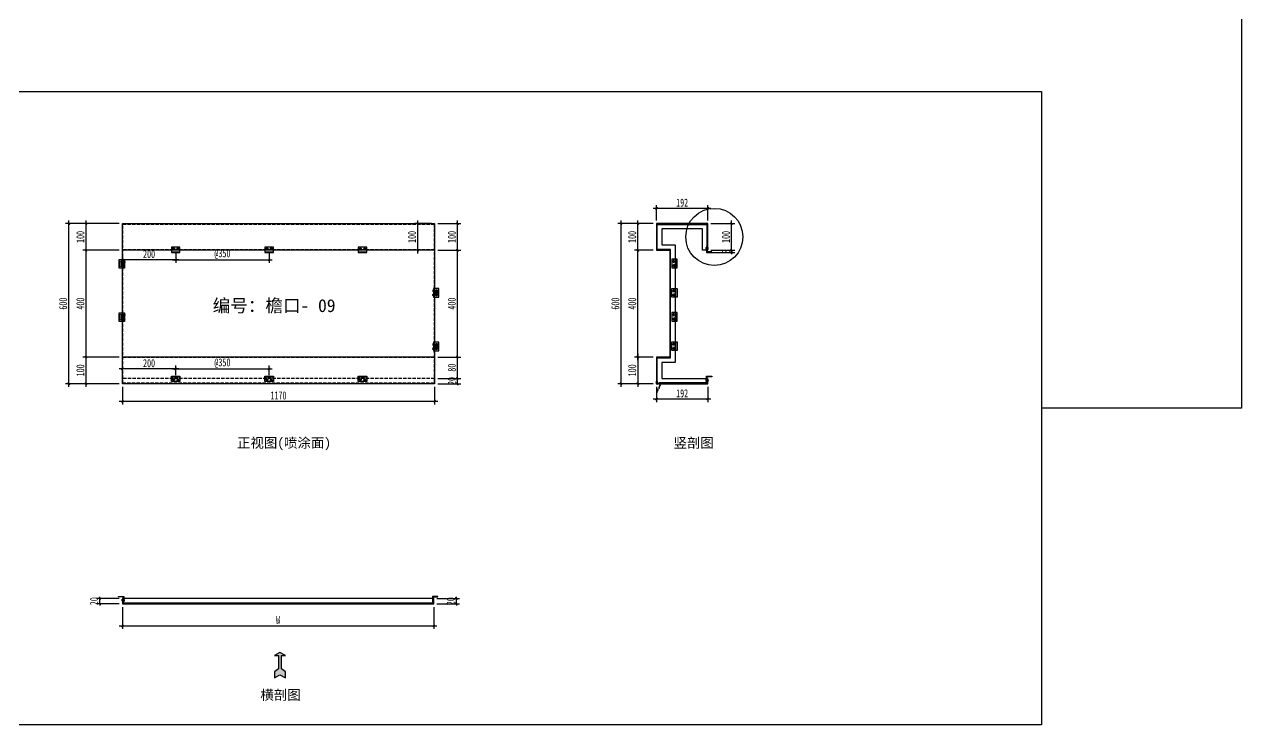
# Model space of a CAD drawing. Header units: millimetres. Extents: x 1519249 to 1604651, y -416196 to -347833.
# Drawn here: x 1579811 to 1584373, y -382700 to -380074 of the extents above; entities that cross this region are included whole.
import ezdxf

# ---------------------------------------------------------------- set-up
doc = ezdxf.new("R2010")
doc.units = ezdxf.units.MM
doc.header["$LTSCALE"] = 1000
doc.header["$MEASUREMENT"] = 0
for name, pattern in [('__DASH', [0.35, 0.25, -0.1]), ('CENTER', [2, 1.25, -0.25, 0.25, -0.25]), ('CENTERX2', [4, 2.5, -0.5, 0.5, -0.5]), ('DOTE', [2.42, 2, -0.2, 0.02, -0.2]), ('HIDDEN2', [0.1875, 0.125, -0.0625])]:
    doc.linetypes.add(name, pattern=pattern)
doc.layers.get('Defpoints').update_dxf_attribs({"color": 190})
for name, color, linetype in [('0-hatch', 8, 'Continuous'), ('0-铝合金投影', 112, 'Continuous'), ('4', 3, 'Continuous'), ('@@@@H @ 1', 2, 'Continuous'), ('BH-图层', 2, 'Continuous'), ('DIM_IDEN', 3, 'Continuous'), ('F-CASTFIX', 1, 'Continuous'), ('PJ', 4, 'Continuous'), ('PUB_DIM', 3, 'Continuous'), ('XC', 3, 'Continuous'), ('zx', 1, 'DOTE'), ('穿孔铝板', 161, 'Continuous')]:
    doc.layers.add(name, color=color, linetype=linetype)
doc.styles.add('黑体', font='simhei.ttf', dxfattribs={"width": 0.7})
doc.dimstyles.new('副本 BZ-6', dxfattribs={"dimscale": 12, "dimtxt": 2.5, "dimasz": 0.5, "dimexe": 1, "dimexo": 1, "dimgap": 0.5, "dimtad": 1, "dimdec": 0, "dimdsep": 46, "dimtxsty": '黑体', "dimblk": 'ARCHTICK', "dimcen": 3, "dimdle": 1, "dimclrd": 1, "dimclre": 1, "dimclrt": 2, "dimadec": 1, "dimazin": 0, "dimtfac": 1, "dimtdec": 0, "dimtix": 1, "dimtmove": 2, "dimatfit": 3, "dimldrblk": 'DOTSMALL', "dimfxl": 0, "dimtolj": 1, "dimtzin": 0, "dimarcsym": 0})

# ---------------------------------------------------------------- blocks, each defined once
blk = doc.blocks.new('_ArchTick')
at = {"color": 0, "linetype": 'ByBlock', "const_width": 0.5}
blk.add_lwpolyline([(-0.71, -0.71), (0.71, 0.71)], dxfattribs=at)
blk = doc.blocks.new('*D318')
at = {"color": 1, "lineweight": -2, "transparency": 16777216}
for p, q in [((1580166.1, -381321.3), (1580029.9, -381321.3)), ((1580041.9, -381433.3), (1580041.9, -381309.3)), ((1580166.1, -381421.3), (1580029.9, -381421.3))]:
    blk.add_line(p, q, dxfattribs=at)
at = {"layer": 'Defpoints', "color": 0, "transparency": 16777216}
for p in [(1580041.9, -381321.3), (1580178.1, -381321.3), (1580178.1, -381421.3)]:
    blk.add_point(p, dxfattribs=at)
at = {"color": 1, "lineweight": -2, "transparency": 16777216, "xscale": 6, "yscale": 6, "zscale": 6}
for p, rotation in [((1580041.9, -381321.3), 90), ((1580041.9, -381421.3), 270)]:
    blk.add_blockref('_ArchTick', p, dxfattribs=dict(at, rotation=rotation))
at = {"color": 2, "transparency": 16777216, "insert": (1580020.7, -381371.3), "char_height": 30, "attachment_point": 5, "rotation": 90, "style": '黑体'}
blk.add_mtext('\\A1;100', dxfattribs=at)
blk = doc.blocks.new('_DotSmall')
at = {"color": 0, "linetype": 'ByBlock', "const_width": 0.5}
blk.add_lwpolyline([(-0.0625, 0, 1), (0.0625, 0, 1)], format="xyb", close=True, dxfattribs=at)
blk = doc.blocks.new('*D319')
at = {"color": 1, "lineweight": -2, "transparency": 16777216}
for p, q in [((1580166.1, -380921.3), (1580029.9, -380921.3)), ((1580041.9, -381333.3), (1580041.9, -380909.3)), ((1580166.1, -381321.3), (1580029.9, -381321.3))]:
    blk.add_line(p, q, dxfattribs=at)
at = {"layer": 'Defpoints', "color": 0, "transparency": 16777216}
for p in [(1580041.9, -380921.3), (1580178.1, -380921.3), (1580178.1, -381321.3)]:
    blk.add_point(p, dxfattribs=at)
at = {"color": 1, "lineweight": -2, "transparency": 16777216, "xscale": 6, "yscale": 6, "zscale": 6}
for p, rotation in [((1580041.9, -380921.3), 90), ((1580041.9, -381321.3), 270)]:
    blk.add_blockref('_ArchTick', p, dxfattribs=dict(at, rotation=rotation))
at = {"color": 2, "transparency": 16777216, "insert": (1580020.7, -381121.3), "char_height": 30, "attachment_point": 5, "rotation": 90, "style": '黑体'}
blk.add_mtext('\\A1;400', dxfattribs=at)
blk = doc.blocks.new('*D320')
at = {"color": 1, "lineweight": -2, "transparency": 16777216}
for p, q in [((1580166.1, -380821.3), (1580029.9, -380821.3)), ((1580041.9, -380933.3), (1580041.9, -380809.3)), ((1580166.1, -380921.3), (1580029.9, -380921.3))]:
    blk.add_line(p, q, dxfattribs=at)
at = {"layer": 'Defpoints', "color": 0, "transparency": 16777216}
for p in [(1580041.9, -380821.3), (1580178.1, -380821.3), (1580178.1, -380921.3)]:
    blk.add_point(p, dxfattribs=at)
at = {"color": 1, "lineweight": -2, "transparency": 16777216, "xscale": 6, "yscale": 6, "zscale": 6}
for p, rotation in [((1580041.9, -380821.3), 90), ((1580041.9, -380921.3), 270)]:
    blk.add_blockref('_ArchTick', p, dxfattribs=dict(at, rotation=rotation))
at = {"color": 2, "transparency": 16777216, "insert": (1580020.7, -380871.3), "char_height": 30, "attachment_point": 5, "rotation": 90, "style": '黑体'}
blk.add_mtext('\\A1;100', dxfattribs=at)
blk = doc.blocks.new('*D321')
at = {"color": 1, "lineweight": -2, "transparency": 16777216}
for p, q in [((1580166.1, -380821.3), (1579965.3, -380821.3)), ((1579977.3, -381433.3), (1579977.3, -380809.3)), ((1580166.1, -381421.3), (1579965.3, -381421.3))]:
    blk.add_line(p, q, dxfattribs=at)
at = {"layer": 'Defpoints', "color": 0, "transparency": 16777216}
for p in [(1579977.3, -380821.3), (1580178.1, -380821.3), (1580178.1, -381421.3)]:
    blk.add_point(p, dxfattribs=at)
at = {"color": 1, "lineweight": -2, "transparency": 16777216, "xscale": 6, "yscale": 6, "zscale": 6}
for p, rotation in [((1579977.3, -380821.3), 90), ((1579977.3, -381421.3), 270)]:
    blk.add_blockref('_ArchTick', p, dxfattribs=dict(at, rotation=rotation))
at = {"color": 2, "transparency": 16777216, "insert": (1579956.2, -381121.3), "char_height": 30, "attachment_point": 5, "rotation": 90, "style": '黑体'}
blk.add_mtext('\\A1;600', dxfattribs=at)
blk = doc.blocks.new('*D609')
at = {"color": 1, "lineweight": -2, "transparency": 16777216}
for p, q in [((1581360.1, -381401.3), (1581446, -381401.3)), ((1581360.1, -381421.3), (1581446, -381421.3)), ((1581434, -381401.3), (1581434, -381395.3)), ((1581434, -381421.3), (1581434, -381401.3)), ((1581434, -381421.3), (1581434, -381427.3))]:
    blk.add_line(p, q, dxfattribs=at)
at = {"layer": 'Defpoints', "color": 0, "transparency": 16777216}
for p in [(1581348.1, -381401.3), (1581348.1, -381421.3), (1581434, -381401.3)]:
    blk.add_point(p, dxfattribs=at)
at = {"color": 1, "lineweight": -2, "transparency": 16777216, "xscale": 6, "yscale": 6, "zscale": 6}
for p, rotation in [((1581434, -381401.3), 270), ((1581434, -381421.3), 90)]:
    blk.add_blockref('_ArchTick', p, dxfattribs=dict(at, rotation=rotation))
at = {"color": 2, "transparency": 16777216, "insert": (1581412.8, -381411.3), "char_height": 30, "attachment_point": 5, "rotation": 90, "style": '黑体'}
blk.add_mtext('\\A1;20', dxfattribs=at)
blk = doc.blocks.new('*D610')
at = {"color": 1, "lineweight": -2, "transparency": 16777216}
for p, q in [((1581360.1, -381321.3), (1581446, -381321.3)), ((1581434, -381413.3), (1581434, -381309.3)), ((1581360.1, -381401.3), (1581446, -381401.3))]:
    blk.add_line(p, q, dxfattribs=at)
at = {"layer": 'Defpoints', "color": 0, "transparency": 16777216}
for p in [(1581348.1, -381321.3), (1581434, -381321.3), (1581348.1, -381401.3)]:
    blk.add_point(p, dxfattribs=at)
at = {"color": 1, "lineweight": -2, "transparency": 16777216, "xscale": 6, "yscale": 6, "zscale": 6}
for p, rotation in [((1581434, -381321.3), 90), ((1581434, -381401.3), 270)]:
    blk.add_blockref('_ArchTick', p, dxfattribs=dict(at, rotation=rotation))
at = {"color": 2, "transparency": 16777216, "insert": (1581412.8, -381361.3), "char_height": 30, "attachment_point": 5, "rotation": 90, "style": '黑体'}
blk.add_mtext('\\A1;80', dxfattribs=at)
blk = doc.blocks.new('*D611')
at = {"color": 1, "lineweight": -2, "transparency": 16777216}
for p, q in [((1581360.1, -380921.3), (1581446, -380921.3)), ((1581434, -381333.3), (1581434, -380909.3)), ((1581360.1, -381321.3), (1581446, -381321.3))]:
    blk.add_line(p, q, dxfattribs=at)
at = {"layer": 'Defpoints', "color": 0, "transparency": 16777216}
for p in [(1581348.1, -380921.3), (1581434, -380921.3), (1581348.1, -381321.3)]:
    blk.add_point(p, dxfattribs=at)
at = {"color": 1, "lineweight": -2, "transparency": 16777216, "xscale": 6, "yscale": 6, "zscale": 6}
for p, rotation in [((1581434, -380921.3), 90), ((1581434, -381321.3), 270)]:
    blk.add_blockref('_ArchTick', p, dxfattribs=dict(at, rotation=rotation))
at = {"color": 2, "transparency": 16777216, "insert": (1581412.8, -381121.3), "char_height": 30, "attachment_point": 5, "rotation": 90, "style": '黑体'}
blk.add_mtext('\\A1;400', dxfattribs=at)
blk = doc.blocks.new('*D612')
at = {"color": 1, "lineweight": -2, "transparency": 16777216}
for p, q in [((1581360.1, -380821.3), (1581446, -380821.3)), ((1581434, -380933.3), (1581434, -380809.3)), ((1581360.1, -380921.3), (1581446, -380921.3))]:
    blk.add_line(p, q, dxfattribs=at)
at = {"layer": 'Defpoints', "color": 0, "transparency": 16777216}
for p in [(1581348.1, -380821.3), (1581434, -380821.3), (1581348.1, -380921.3)]:
    blk.add_point(p, dxfattribs=at)
at = {"color": 1, "lineweight": -2, "transparency": 16777216, "xscale": 6, "yscale": 6, "zscale": 6}
for p, rotation in [((1581434, -380821.3), 90), ((1581434, -380921.3), 270)]:
    blk.add_blockref('_ArchTick', p, dxfattribs=dict(at, rotation=rotation))
at = {"color": 2, "transparency": 16777216, "insert": (1581412.8, -380871.3), "char_height": 30, "attachment_point": 5, "rotation": 90, "style": '黑体'}
blk.add_mtext('\\A1;100', dxfattribs=at)
blk = doc.blocks.new('gfrgrthgthyjyj')
at = {"color": 138, "linetype": 'Continuous'}
for p, q in [((4444220.2, 665049.9), (4444210.2, 665049.9)), ((4444210.2, 665049.4), (4444210.2, 665049.9)), ((4444212.8, 665049.9), (4444212.8, 665056.3)), ((4444215.2, 665058.1), (4444213.5, 665059)), ((4444215.2, 665058.1), (4444216.9, 665059)), ((4444217.6, 665049.9), (4444217.6, 665056.3)), ((4444220.2, 665049.4), (4444220.2, 665049.9)), ((4444216.5, 665047.8), (4444213.9, 665047.8))]:
    blk.add_line(p, q, dxfattribs=at)
at = {"color": 1, "linetype": 'CENTER', "ltscale": 2.357948}
blk.add_line((4444215.2, 665046.9), (4444215.2, 665059.6), dxfattribs=at)
at = {"color": 138, "linetype": 'Continuous'}
for centre, radius, start, end in [((4444212.8, 665057.7), 1.44, 62.13766, 270.00283), ((4444217.6, 665057.7), 1.44, 270.00283, 117.868), ((4444215.2, 665055.9), 8.16, 232.44522, 260.55436), ((4444215.2, 665055.9), 8.16, 279.45131, 307.56044)]:
    blk.add_arc(centre, radius, start, end, dxfattribs=at)
blk = doc.blocks.new('grgthyj')
at = {"layer": 'XC', "color": 165}
for p, q in [((-1090874.5, 362332.3), (-1090874.5, 362300.3)), ((-1090866.9, 362308.3), (-1090866.9, 362324.3)), ((-1090860.9, 362308.3), (-1090860.9, 362324.3))]:
    blk.add_line(p, q, dxfattribs=at)
blk.add_lwpolyline([(-1090876.9, 362332.3), (-1090876.9, 362300.3), (-1090856.9, 362300.3), (-1090856.9, 362332.3)], close=True, dxfattribs=at)
for centre, start, end in [((-1090863.9, 362324.3), 0, 180), ((-1090863.9, 362308.3), 180, 0)]:
    blk.add_arc(centre, 3, start, end, dxfattribs=at)
at = {"layer": 'DIM_IDEN', "color": 8, "yscale": 0.7812485824527613, "zscale": 0.7812485824527613, "rotation": 90}
for p, xscale in [((-571302.3, -3109712.8), 0.7812485824527613), ((-571302.3, 3834345.4), -0.7812485824527613)]:
    blk.add_blockref('gfrgrthgthyjyj', p, dxfattribs=dict(at, xscale=xscale))
blk = doc.blocks.new('A$Ce385b8f0')
at = {"layer": 'PJ', "color": 8}
for centre, radius in [((8, 13.6), 3.2), ((8, 13.6), 1.52), ((24, 13.6), 3.2), ((24, 13.6), 1.52)]:
    blk.add_circle(centre, radius, dxfattribs=at)
at = {"layer": 'XC', "color": 8}
for p, q in [((0, 2.4), (32, 2.4)), ((8, 2.4), (8, 0)), ((24, 2.4), (24, 0))]:
    blk.add_line(p, q, dxfattribs=at)
blk.add_lwpolyline([(0, 0), (32, 0), (32, 20), (0, 20)], close=True, dxfattribs=at)
at = {"layer": 'zx', "color": 8, "linetype": 'CENTERX2', "ltscale": 0.05}
for p, q in [((13.6, 13.6), (2.4, 13.6)), ((8, 19.2), (8, 8)), ((18.4, 13.6), (29.6, 13.6)), ((24, 19.2), (24, 8))]:
    blk.add_line(p, q, dxfattribs=at)
blk = doc.blocks.new('*D326')
at = {"color": 1, "lineweight": -2, "transparency": 16777216}
for p, q in [((1580390.1, -381365.7), (1580166.1, -381365.7)), ((1580178.1, -381389.3), (1580178.1, -381353.7)), ((1580378.1, -381389.3), (1580378.1, -381353.7))]:
    blk.add_line(p, q, dxfattribs=at)
at = {"layer": 'Defpoints', "color": 0, "transparency": 16777216}
for p in [(1580178.1, -381365.7), (1580178.1, -381401.3), (1580378.1, -381401.3)]:
    blk.add_point(p, dxfattribs=at)
at = {"color": 1, "lineweight": -2, "transparency": 16777216, "xscale": 6, "yscale": 6, "zscale": 6, "rotation": 180}
blk.add_blockref('_ArchTick', (1580178.1, -381365.7), dxfattribs=at)
at = {"color": 1, "lineweight": -2, "transparency": 16777216, "xscale": 6, "yscale": 6, "zscale": 6}
blk.add_blockref('_ArchTick', (1580378.1, -381365.7), dxfattribs=at)
at = {"color": 2, "transparency": 16777216, "insert": (1580278.1, -381344.6), "char_height": 30, "attachment_point": 5, "style": '黑体'}
blk.add_mtext('\\A1;200', dxfattribs=at)
blk = doc.blocks.new('*D327')
at = {"color": 1, "lineweight": -2, "transparency": 16777216}
for p, q in [((1580366.1, -381365.7), (1580740.1, -381365.7)), ((1580378.1, -381389.3), (1580378.1, -381353.7)), ((1580728.1, -381389.3), (1580728.1, -381353.7))]:
    blk.add_line(p, q, dxfattribs=at)
at = {"layer": 'Defpoints', "color": 0, "transparency": 16777216}
for p in [(1580728.1, -381365.7), (1580378.1, -381401.3), (1580728.1, -381401.3)]:
    blk.add_point(p, dxfattribs=at)
at = {"color": 1, "lineweight": -2, "transparency": 16777216, "xscale": 6, "yscale": 6, "zscale": 6, "rotation": 180}
blk.add_blockref('_ArchTick', (1580378.1, -381365.7), dxfattribs=at)
at = {"color": 1, "lineweight": -2, "transparency": 16777216, "xscale": 6, "yscale": 6, "zscale": 6}
blk.add_blockref('_ArchTick', (1580728.1, -381365.7), dxfattribs=at)
at = {"color": 2, "transparency": 16777216, "insert": (1580553.1, -381344.6), "char_height": 30, "attachment_point": 5, "style": '黑体'}
blk.add_mtext('\\A1;@350', dxfattribs=at)
blk = doc.blocks.new('*D328')
at = {"color": 1, "lineweight": -2, "transparency": 16777216}
for p, q in [((1581357.1, -382226.7), (1581441.8, -382226.7)), ((1581357.1, -382246.7), (1581441.8, -382246.7)), ((1581429.8, -382226.7), (1581429.8, -382220.7)), ((1581429.8, -382246.7), (1581429.8, -382226.7)), ((1581429.8, -382246.7), (1581429.8, -382252.7))]:
    blk.add_line(p, q, dxfattribs=at)
at = {"layer": 'Defpoints', "color": 0, "transparency": 16777216}
for p in [(1581345.1, -382226.7), (1581345.1, -382246.7), (1581429.8, -382226.7)]:
    blk.add_point(p, dxfattribs=at)
at = {"color": 1, "lineweight": -2, "transparency": 16777216, "xscale": 6, "yscale": 6, "zscale": 6}
for p, rotation in [((1581429.8, -382226.7), 270), ((1581429.8, -382246.7), 90)]:
    blk.add_blockref('_ArchTick', p, dxfattribs=dict(at, rotation=rotation))
at = {"color": 2, "transparency": 16777216, "insert": (1581408.6, -382236.7), "char_height": 30, "attachment_point": 5, "rotation": 90, "style": '黑体'}
blk.add_mtext('\\A1;20', dxfattribs=at)
blk = doc.blocks.new('*D329')
at = {"color": 1, "lineweight": -2, "transparency": 16777216}
for p, q in [((1580178.1, -382258.7), (1580178.1, -382340.8)), ((1581345.1, -382258.7), (1581345.1, -382340.8)), ((1580166.1, -382328.8), (1581357.1, -382328.8))]:
    blk.add_line(p, q, dxfattribs=at)
at = {"layer": 'Defpoints', "color": 0, "transparency": 16777216}
for p in [(1580178.1, -382246.7), (1581345.1, -382246.7), (1581345.1, -382328.8)]:
    blk.add_point(p, dxfattribs=at)
at = {"color": 1, "lineweight": -2, "transparency": 16777216, "xscale": 6, "yscale": 6, "zscale": 6, "rotation": 180}
blk.add_blockref('_ArchTick', (1580178.1, -382328.8), dxfattribs=at)
at = {"color": 1, "lineweight": -2, "transparency": 16777216, "xscale": 6, "yscale": 6, "zscale": 6}
blk.add_blockref('_ArchTick', (1581345.1, -382328.8), dxfattribs=at)
at = {"color": 2, "transparency": 16777216, "insert": (1580761.6, -382307.8), "char_height": 30, "width": 11.699, "attachment_point": 5, "style": '黑体'}
blk.add_mtext('\\A1;W', dxfattribs=at)
blk = doc.blocks.new('*U173')
h = blk.add_hatch(color=5)
h.set_gradient(color1=(0, 0, 255), rotation=180, one_color=1, tint=1)
h.paths.add_polyline_path([(0, 0), (0.144338, -0.25), (0.144338, -0.0625), (0.730662, -0.0625), (0.875, -0.25), (1.144338, -0.25), (1, 0), (1.144338, 0.25), (0.875, 0.25), (0.730662, 0.0625), (0.144338, 0.0625), (0.144338, 0.25)])
at = {"color": 0, "linetype": 'Continuous'}
blk.add_lwpolyline([(0, 0), (0.144338, -0.25), (0.144338, -0.0625), (0.730662, -0.0625), (0.875, -0.25), (1.144338, -0.25), (1, 0), (1.144338, 0.25), (0.875, 0.25), (0.730662, 0.0625), (0.144338, 0.0625), (0.144338, 0.25)], close=True, dxfattribs=at)
blk = doc.blocks.new('*D330')
at = {"color": 1, "lineweight": -2, "transparency": 16777216}
for p, q in [((1580166.1, -382226.7), (1580081.4, -382226.7)), ((1580166.1, -382246.7), (1580081.4, -382246.7)), ((1580093.4, -382226.7), (1580093.4, -382220.7)), ((1580093.4, -382246.7), (1580093.4, -382226.7)), ((1580093.4, -382246.7), (1580093.4, -382252.7))]:
    blk.add_line(p, q, dxfattribs=at)
at = {"layer": 'Defpoints', "color": 0, "transparency": 16777216}
for p in [(1580093.4, -382226.7), (1580178.1, -382226.7), (1580178.1, -382246.7)]:
    blk.add_point(p, dxfattribs=at)
at = {"color": 1, "lineweight": -2, "transparency": 16777216, "xscale": 6, "yscale": 6, "zscale": 6}
for p, rotation in [((1580093.4, -382226.7), 270), ((1580093.4, -382246.7), 90)]:
    blk.add_blockref('_ArchTick', p, dxfattribs=dict(at, rotation=rotation))
at = {"color": 2, "transparency": 16777216, "insert": (1580072.2, -382236.7), "char_height": 30, "attachment_point": 5, "rotation": 90, "style": '黑体'}
blk.add_mtext('\\A1;20', dxfattribs=at)
blk = doc.blocks.new('grtgthyjyj')
at = {"layer": 'PJ'}
for radius in [4, 1.9]:
    blk.add_circle((4476642.9, 621901.9), radius, dxfattribs=at)
at = {"layer": 'zx', "linetype": 'CENTERX2', "ltscale": 0.05}
for p, q in [((4476635.9, 621901.9), (4476649.9, 621901.9)), ((4476642.9, 621908.9), (4476642.9, 621894.9))]:
    blk.add_line(p, q, dxfattribs=at)
blk = doc.blocks.new('grgthtyhjyjyuk')
at = {"layer": 'XC', "color": 165}
for p, q in [((4476656.9, 621931.9), (4476656.9, 621891.9)), ((4476656.9, 621921.9), (4476659.9, 621921.9)), ((4476656.9, 621901.9), (4476659.9, 621901.9))]:
    blk.add_line(p, q, dxfattribs=at)
blk.add_lwpolyline([(4476659.9, 621931.9), (4476659.9, 621891.9), (4476634.9, 621891.9), (4476634.9, 621931.9)], close=True, dxfattribs=at)
at = {"layer": 'DIM_IDEN', "color": 8, "xscale": -1, "rotation": 180}
blk.add_blockref('grtgthyjyj', (0, 1243823.8), dxfattribs=at)
at = {"layer": 'DIM_IDEN', "color": 8}
blk.add_blockref('grtgthyjyj', (0, 0), dxfattribs=at)
blk = doc.blocks.new('A$C06B245D9')
at = {"layer": '0-hatch', "elevation": 0}
for points in [[(2.8, -8, -1.371442), (-1.3, -6.8, 0.239017), (-2.3, -1.2, -0.322335), (2.8, -8.1)], [(7.6, -20.6, -1.371442), (3.5, -19.4, 0.239017), (2.5, -13.8, -0.322335), (7.6, -20.7)]]:
    blk.add_lwpolyline(points, format="xyb", dxfattribs=at)
blk = doc.blocks.new('*D331')
at = {"color": 1, "lineweight": -2, "transparency": 16777216}
for p, q in [((1582167.9, -380921.3), (1582098, -380921.3)), ((1582110, -381333.3), (1582110, -380909.3)), ((1582167.9, -381321.3), (1582098, -381321.3))]:
    blk.add_line(p, q, dxfattribs=at)
at = {"layer": 'Defpoints', "color": 0, "transparency": 16777216}
for p in [(1582110, -380921.3), (1582179.9, -380921.3), (1582179.9, -381321.3)]:
    blk.add_point(p, dxfattribs=at)
at = {"color": 1, "lineweight": -2, "transparency": 16777216, "xscale": 6, "yscale": 6, "zscale": 6}
for p, rotation in [((1582110, -380921.3), 90), ((1582110, -381321.3), 270)]:
    blk.add_blockref('_ArchTick', p, dxfattribs=dict(at, rotation=rotation))
at = {"color": 2, "transparency": 16777216, "insert": (1582088.8, -381121.3), "char_height": 30, "attachment_point": 5, "rotation": 90, "style": '黑体'}
blk.add_mtext('\\A1;400', dxfattribs=at)
blk = doc.blocks.new('*D332')
at = {"color": 1, "lineweight": -2, "transparency": 16777216}
for p, q in [((1582167.9, -380821.3), (1582098, -380821.3)), ((1582110, -380933.3), (1582110, -380809.3)), ((1582167.9, -380921.3), (1582098, -380921.3))]:
    blk.add_line(p, q, dxfattribs=at)
at = {"layer": 'Defpoints', "color": 0, "transparency": 16777216}
for p in [(1582110, -380821.3), (1582179.9, -380821.3), (1582179.9, -380921.3)]:
    blk.add_point(p, dxfattribs=at)
at = {"color": 1, "lineweight": -2, "transparency": 16777216, "xscale": 6, "yscale": 6, "zscale": 6}
for p, rotation in [((1582110, -380821.3), 90), ((1582110, -380921.3), 270)]:
    blk.add_blockref('_ArchTick', p, dxfattribs=dict(at, rotation=rotation))
at = {"color": 2, "transparency": 16777216, "insert": (1582088.8, -380871.3), "char_height": 30, "attachment_point": 5, "rotation": 90, "style": '黑体'}
blk.add_mtext('\\A1;100', dxfattribs=at)
blk = doc.blocks.new('*D333')
at = {"color": 1, "lineweight": -2, "transparency": 16777216}
for p, q in [((1582167.9, -380763.9), (1582383.9, -380763.9)), ((1582179.9, -380809.3), (1582179.9, -380751.9)), ((1582371.9, -380809.3), (1582371.9, -380751.9))]:
    blk.add_line(p, q, dxfattribs=at)
at = {"layer": 'Defpoints', "color": 0, "transparency": 16777216}
for p in [(1582371.9, -380763.9), (1582179.9, -380821.3), (1582371.9, -380821.3)]:
    blk.add_point(p, dxfattribs=at)
at = {"color": 1, "lineweight": -2, "transparency": 16777216, "xscale": 6, "yscale": 6, "zscale": 6, "rotation": 180}
blk.add_blockref('_ArchTick', (1582179.9, -380763.9), dxfattribs=at)
at = {"color": 1, "lineweight": -2, "transparency": 16777216, "xscale": 6, "yscale": 6, "zscale": 6}
blk.add_blockref('_ArchTick', (1582371.9, -380763.9), dxfattribs=at)
at = {"color": 2, "transparency": 16777216, "insert": (1582275.9, -380742.9), "char_height": 30, "attachment_point": 5, "style": '黑体'}
blk.add_mtext('\\A1;192', dxfattribs=at)
blk = doc.blocks.new('*D334')
at = {"color": 1, "lineweight": -2, "transparency": 16777216}
for p, q in [((1582167.9, -381321.3), (1582098, -381321.3)), ((1582110, -381309.3), (1582110, -381433.3)), ((1582167.9, -381421.3), (1582098, -381421.3))]:
    blk.add_line(p, q, dxfattribs=at)
at = {"layer": 'Defpoints', "color": 0, "transparency": 16777216}
for p in [(1582179.9, -381321.3), (1582110, -381421.3), (1582179.9, -381421.3)]:
    blk.add_point(p, dxfattribs=at)
at = {"color": 1, "lineweight": -2, "transparency": 16777216, "xscale": 6, "yscale": 6, "zscale": 6}
for p, rotation in [((1582110, -381321.3), 90), ((1582110, -381421.3), 270)]:
    blk.add_blockref('_ArchTick', p, dxfattribs=dict(at, rotation=rotation))
at = {"color": 2, "transparency": 16777216, "insert": (1582088.8, -381371.3), "char_height": 30, "attachment_point": 5, "rotation": 90, "style": '黑体'}
blk.add_mtext('\\A1;100', dxfattribs=at)
blk = doc.blocks.new('*D335')
at = {"color": 1, "lineweight": -2, "transparency": 16777216}
for p, q in [((1582179.9, -381433.3), (1582179.9, -381490.7)), ((1582371.9, -381433.3), (1582371.9, -381490.7)), ((1582167.9, -381478.7), (1582383.9, -381478.7))]:
    blk.add_line(p, q, dxfattribs=at)
at = {"layer": 'Defpoints', "color": 0, "transparency": 16777216}
for p in [(1582179.9, -381421.3), (1582371.9, -381421.3), (1582371.9, -381478.7)]:
    blk.add_point(p, dxfattribs=at)
at = {"color": 1, "lineweight": -2, "transparency": 16777216, "xscale": 6, "yscale": 6, "zscale": 6, "rotation": 180}
blk.add_blockref('_ArchTick', (1582179.9, -381478.7), dxfattribs=at)
at = {"color": 1, "lineweight": -2, "transparency": 16777216, "xscale": 6, "yscale": 6, "zscale": 6}
blk.add_blockref('_ArchTick', (1582371.9, -381478.7), dxfattribs=at)
at = {"color": 2, "transparency": 16777216, "insert": (1582275.9, -381457.7), "char_height": 30, "attachment_point": 5, "style": '黑体'}
blk.add_mtext('\\A1;192', dxfattribs=at)
blk = doc.blocks.new('*D336')
at = {"color": 1, "lineweight": -2, "transparency": 16777216}
for p, q in [((1582167.9, -380821.3), (1582034.9, -380821.3)), ((1582046.9, -381433.3), (1582046.9, -380809.3)), ((1582167.9, -381421.3), (1582034.9, -381421.3))]:
    blk.add_line(p, q, dxfattribs=at)
at = {"layer": 'Defpoints', "color": 0, "transparency": 16777216}
for p in [(1582046.9, -380821.3), (1582179.9, -380821.3), (1582179.9, -381421.3)]:
    blk.add_point(p, dxfattribs=at)
at = {"color": 1, "lineweight": -2, "transparency": 16777216, "xscale": 6, "yscale": 6, "zscale": 6}
for p, rotation in [((1582046.9, -380821.3), 90), ((1582046.9, -381421.3), 270)]:
    blk.add_blockref('_ArchTick', p, dxfattribs=dict(at, rotation=rotation))
at = {"color": 2, "transparency": 16777216, "insert": (1582025.8, -381121.3), "char_height": 30, "attachment_point": 5, "rotation": 90, "style": '黑体'}
blk.add_mtext('\\A1;600', dxfattribs=at)
blk = doc.blocks.new('*D337')
at = {"color": 1, "lineweight": -2, "transparency": 16777216}
for p, q in [((1582383.9, -380821.3), (1582473.3, -380821.3)), ((1582461.3, -380933.3), (1582461.3, -380809.3)), ((1582383.9, -380921.3), (1582473.3, -380921.3))]:
    blk.add_line(p, q, dxfattribs=at)
at = {"layer": 'Defpoints', "color": 0, "transparency": 16777216}
for p in [(1582371.9, -380821.3), (1582461.3, -380821.3), (1582371.9, -380921.3)]:
    blk.add_point(p, dxfattribs=at)
at = {"color": 1, "lineweight": -2, "transparency": 16777216, "xscale": 6, "yscale": 6, "zscale": 6}
for p, rotation in [((1582461.3, -380821.3), 90), ((1582461.3, -380921.3), 270)]:
    blk.add_blockref('_ArchTick', p, dxfattribs=dict(at, rotation=rotation))
at = {"color": 2, "transparency": 16777216, "insert": (1582440.2, -380871.3), "char_height": 30, "attachment_point": 5, "rotation": 90, "style": '黑体'}
blk.add_mtext('\\A1;100', dxfattribs=at)
blk = doc.blocks.new('*D338')
at = {"color": 1, "lineweight": -2, "transparency": 16777216}
for p, q in [((1582383.9, -380921.3), (1582473.3, -380921.3)), ((1582461.3, -380921.3), (1582461.3, -380915.3)), ((1582461.3, -380921.3), (1582461.3, -380929.3)), ((1582383.9, -380929.3), (1582473.3, -380929.3)), ((1582461.3, -380929.3), (1582461.3, -380935.3))]:
    blk.add_line(p, q, dxfattribs=at)
at = {"layer": 'Defpoints', "color": 0, "transparency": 16777216}
for p in [(1582371.9, -380921.3), (1582371.9, -380929.3), (1582461.3, -380929.3)]:
    blk.add_point(p, dxfattribs=at)
at = {"color": 1, "lineweight": -2, "transparency": 16777216, "xscale": 6, "yscale": 6, "zscale": 6}
for p, rotation in [((1582461.3, -380921.3), 270), ((1582461.3, -380929.3), 90)]:
    blk.add_blockref('_ArchTick', p, dxfattribs=dict(at, rotation=rotation))
at = {"color": 2, "transparency": 16777216, "insert": (1582440.3, -380925.3), "char_height": 30, "attachment_point": 5, "rotation": 90, "style": '黑体'}
blk.add_mtext('\\A1;8', dxfattribs=at)
blk = doc.blocks.new('*D614')
at = {"color": 1, "lineweight": -2, "transparency": 16777216}
for p, q in [((1581336.1, -380821.3), (1581272.9, -380821.3)), ((1581284.9, -380933.3), (1581284.9, -380809.3)), ((1581336.1, -380921.3), (1581272.9, -380921.3))]:
    blk.add_line(p, q, dxfattribs=at)
at = {"layer": 'Defpoints', "color": 0, "transparency": 16777216}
for p in [(1581284.9, -380821.3), (1581348.1, -380821.3), (1581348.1, -380921.3)]:
    blk.add_point(p, dxfattribs=at)
at = {"color": 1, "lineweight": -2, "transparency": 16777216, "xscale": 6, "yscale": 6, "zscale": 6}
for p, rotation in [((1581284.9, -380821.3), 90), ((1581284.9, -380921.3), 270)]:
    blk.add_blockref('_ArchTick', p, dxfattribs=dict(at, rotation=rotation))
at = {"color": 2, "transparency": 16777216, "insert": (1581263.7, -380871.3), "char_height": 30, "attachment_point": 5, "rotation": 90, "style": '黑体'}
blk.add_mtext('\\A1;100', dxfattribs=at)
blk = doc.blocks.new('*D613')
at = {"color": 1, "lineweight": -2, "transparency": 16777216}
for p, q in [((1580178.1, -381433.3), (1580178.1, -381498.8)), ((1581348.1, -381433.3), (1581348.1, -381498.8)), ((1580166.1, -381486.8), (1581360.1, -381486.8))]:
    blk.add_line(p, q, dxfattribs=at)
at = {"layer": 'Defpoints', "color": 0, "transparency": 16777216}
for p in [(1580178.1, -381421.3), (1581348.1, -381421.3), (1581348.1, -381486.8)]:
    blk.add_point(p, dxfattribs=at)
at = {"color": 1, "lineweight": -2, "transparency": 16777216, "xscale": 6, "yscale": 6, "zscale": 6, "rotation": 180}
blk.add_blockref('_ArchTick', (1580178.1, -381486.8), dxfattribs=at)
at = {"color": 1, "lineweight": -2, "transparency": 16777216, "xscale": 6, "yscale": 6, "zscale": 6}
blk.add_blockref('_ArchTick', (1581348.1, -381486.8), dxfattribs=at)
at = {"color": 2, "transparency": 16777216, "insert": (1580763.1, -381465.6), "char_height": 30, "attachment_point": 5, "style": '黑体'}
blk.add_mtext('\\A1;1170', dxfattribs=at)
blk = doc.blocks.new('*D343')
at = {"color": 1, "lineweight": -2, "transparency": 16777216}
for p, q in [((1580390.1, -380956.8), (1580166.1, -380956.8)), ((1580178.1, -380933.3), (1580178.1, -380968.8)), ((1580378.1, -380933.3), (1580378.1, -380968.8))]:
    blk.add_line(p, q, dxfattribs=at)
at = {"layer": 'Defpoints', "color": 0, "transparency": 16777216}
for p in [(1580178.1, -380921.3), (1580378.1, -380921.3), (1580178.1, -380956.8)]:
    blk.add_point(p, dxfattribs=at)
at = {"color": 1, "lineweight": -2, "transparency": 16777216, "xscale": 6, "yscale": 6, "zscale": 6, "rotation": 180}
blk.add_blockref('_ArchTick', (1580178.1, -380956.8), dxfattribs=at)
at = {"color": 1, "lineweight": -2, "transparency": 16777216, "xscale": 6, "yscale": 6, "zscale": 6}
blk.add_blockref('_ArchTick', (1580378.1, -380956.8), dxfattribs=at)
at = {"color": 2, "transparency": 16777216, "insert": (1580278.1, -380935.6), "char_height": 30, "attachment_point": 5, "style": '黑体'}
blk.add_mtext('\\A1;200', dxfattribs=at)
blk = doc.blocks.new('*D344')
at = {"color": 1, "lineweight": -2, "transparency": 16777216}
for p, q in [((1580366.1, -380956.8), (1580740.1, -380956.8)), ((1580378.1, -380933.3), (1580378.1, -380968.8)), ((1580728.1, -380933.3), (1580728.1, -380968.8))]:
    blk.add_line(p, q, dxfattribs=at)
at = {"layer": 'Defpoints', "color": 0, "transparency": 16777216}
for p in [(1580378.1, -380921.3), (1580728.1, -380921.3), (1580728.1, -380956.8)]:
    blk.add_point(p, dxfattribs=at)
at = {"color": 1, "lineweight": -2, "transparency": 16777216, "xscale": 6, "yscale": 6, "zscale": 6, "rotation": 180}
blk.add_blockref('_ArchTick', (1580378.1, -380956.8), dxfattribs=at)
at = {"color": 1, "lineweight": -2, "transparency": 16777216, "xscale": 6, "yscale": 6, "zscale": 6}
blk.add_blockref('_ArchTick', (1580728.1, -380956.8), dxfattribs=at)
at = {"color": 2, "transparency": 16777216, "insert": (1580553.1, -380935.6), "char_height": 30, "attachment_point": 5, "style": '黑体'}
blk.add_mtext('\\A1;@350', dxfattribs=at)

msp = doc.modelspace()

# ---------------------------------------------------------------- linework, layer by layer
at = {"color": 3}
for p, q in [((1581348.1, -380921.3), (1580178.1, -380921.3)), ((1581348.1, -381321.3), (1580178.1, -381321.3))]:
    msp.add_line(p, q, dxfattribs=at)
at = {"color": 1, "linetype": 'CENTER', "ltscale": 2.357948}
msp.add_line((1582374.2, -380914.3), (1582364.3, -380914.3), dxfattribs=at)
at = {"color": 138, "linetype": 'Continuous'}
for p, q in [((1582365.5, -380914.3), (1582364.8, -380912.9)), ((1582365.5, -380914.3), (1582364.8, -380915.6)), ((1582371.9, -380912.4), (1582366.9, -380912.4)), ((1582371.9, -380916.1), (1582366.9, -380916.1)), ((1582371.9, -380918.1), (1582371.9, -380910.4)), ((1582372.3, -380910.4), (1582371.9, -380910.4)), ((1582372.3, -380918.1), (1582371.9, -380918.1)), ((1582373.5, -380915.3), (1582373.5, -380913.2))]:
    msp.add_line(p, q, dxfattribs=at)
at = {"color": 6}
msp.add_lwpolyline([(1583622.7, -371904.2), (1584372.8, -371904.2), (1584372.8, -381512.6), (1583622.7, -381512.6)], dxfattribs=at)
at = {"color": 2}
msp.add_lwpolyline([(1578392.9, -380325.7), (1583622.7, -380325.7), (1583622.7, -382699.6), (1578392.9, -382699.6)], close=True, dxfattribs=at)
at = {"color": 3}
msp.add_lwpolyline([(1581348.1, -381421.3), (1580178.1, -381421.3), (1580178.1, -380821.3), (1581348.1, -380821.3)], close=True, dxfattribs=at)
for points in [[(1581345.1, -382226.7), (1581342.1, -382226.7), (1581342.1, -382243.7), (1580181.1, -382243.7), (1580181.1, -382226.7), (1580178.1, -382226.7), (1580178.1, -382246.7), (1581345.1, -382246.7), (1581345.1, -382226.7)], [(1581342.1, -382226.7), (1580181.1, -382226.7)]]:
    msp.add_lwpolyline(points, dxfattribs=at)
at = {"color": 6}
msp.add_circle((1582396.6, -380871.3), 107.1, dxfattribs=at)
at = {"color": 138, "linetype": 'Continuous'}
for centre, radius, start, end in [((1582365.8, -380912.4), 1.13, 359.9972, 207.8623), ((1582365.8, -380916.1), 1.13, 152.132, 359.9972), ((1582367.2, -380914.3), 6.38, 9.4456, 37.5548), ((1582367.2, -380914.3), 6.38, 322.4396, 350.5487)]:
    msp.add_arc(centre, radius, start, end, dxfattribs=at)
at = {"layer": '0-hatch', "linetype": 'HIDDEN2', "ltscale": 4}
for p, q in [((1582200.4, -381418.3, -2.2), (1582190.4, -381418.3, -2.2)), ((1582200.4, -381419.2), (1582190.4, -381419.2)), ((1582200.4, -381419.9), (1582190.4, -381419.9)), ((1582200.4, -381420.5), (1582190.4, -381420.5))]:
    msp.add_line(p, q, dxfattribs=at)
msp.add_lwpolyline([(1582190.4, -381418.3), (1582200.4, -381418.3), (1582200.4, -381421.3), (1582190.4, -381421.3)], close=True, dxfattribs=at)
at = {"layer": '4'}
msp.add_lwpolyline([(1582189.9, -381421.3), (1582182.9, -381424.3, -0.414214), (1582179.9, -381421.3), (1582179.9, -381412.3)], format="xyb", dxfattribs=at)
at = {"layer": '4', "elevation": -2.2}
msp.add_lwpolyline([(1582182.9, -381412.3), (1582182.9, -381421.3), (1582190.4, -381418.3)], dxfattribs=at)
at = {"layer": 'F-CASTFIX', "color": 3}
for points in [[(1582182.9, -381418.3), (1582182.9, -381324.3), (1582232.9, -381324.3), (1582232.9, -380918.3), (1582182.9, -380918.3), (1582182.9, -380824.3), (1582368.9, -380824.3), (1582368.9, -380921.3), (1582371.9, -380921.3), (1582371.9, -380821.3), (1582179.9, -380821.3), (1582179.9, -380921.3), (1582229.9, -380921.3), (1582229.9, -381321.3), (1582179.9, -381321.3), (1582179.9, -381419.5)], [(1582371.9, -380921.3), (1582351.9, -380921.3), (1582351.9, -380841.3), (1582199.9, -380841.3), (1582199.9, -380901.3), (1582249.9, -380901.3), (1582249.9, -381341.3), (1582199.9, -381341.3), (1582199.9, -381401.3), (1582371.9, -381401.3)], [(1582189.9, -381421.3), (1582371.9, -381421.3), (1582371.9, -381401.3)], [(1582368.9, -381401.3), (1582368.9, -381418.3), (1582190.4, -381418.3)]]:
    msp.add_lwpolyline(points, dxfattribs=at)
at = {"layer": 'PUB_DIM', "color": 59, "linetype": '__DASH', "ltscale": 0.05}
for p, q in [((1581348.1, -380919.3), (1580178.1, -380919.3)), ((1581348.1, -381323.3), (1580178.1, -381323.3))]:
    msp.add_line(p, q, dxfattribs=at)
at = {"layer": 'PUB_DIM', "color": 114, "linetype": '__DASH', "ltscale": 0.05, "true_color": 0x139b48}
msp.add_line((1581348.1, -381401.3), (1580178.1, -381401.3), dxfattribs=at)
at = {"layer": 'PUB_DIM', "color": 59, "linetype": '__DASH', "ltscale": 0.05}
msp.add_lwpolyline([(1581346.1, -381419.3), (1580180.1, -381419.3), (1580180.1, -380823.3), (1581346.1, -380823.3)], close=True, dxfattribs=at)
at = {"layer": '穿孔铝板', "lineweight": 25}
for points in [[(1582366.9, -380907.3), (1582366.9, -380929.3), (1582386.9, -380929.3), (1582386.9, -380927.3), (1582368.9, -380927.3), (1582368.9, -380907.3)], [(1582366.9, -381415.3), (1582366.9, -381393.3), (1582386.9, -381393.3), (1582386.9, -381395.3), (1582368.9, -381395.3), (1582368.9, -381415.3)], [(1580163.1, -382218.7), (1580183.1, -382218.7), (1580183.1, -382238.7), (1580181.1, -382238.7), (1580181.1, -382220.7), (1580163.1, -382220.7)], [(1581360.1, -382218.7), (1581340.1, -382218.7), (1581340.1, -382238.7), (1581342.1, -382238.7), (1581342.1, -382220.7), (1581360.1, -382220.7)]]:
    msp.add_lwpolyline(points, close=True, dxfattribs=at)

# ---------------------------------------------------------------- block references
at = {"color": 3}
for p in [(1580362.1, -380929.3), (1580712.1, -380929.3), (1581062.1, -380929.3)]:
    msp.add_blockref('A$Ce385b8f0', p, dxfattribs=at)
at = {"color": 2, "xscale": -1}
for p in [(489308.7, -743288.6), (489308.7, -743488.6)]:
    msp.add_blockref('grgthyj', p, dxfattribs=at)
at = {"color": 3, "rotation": 90.00000000000001}
for p in [(1582257.9, -380987), (1582257.9, -381187)]:
    msp.add_blockref('A$Ce385b8f0', p, dxfattribs=at)
at = {"color": 2}
for p in [(2672220.6, -743397.3), (2672220.6, -743598.6)]:
    msp.add_blockref('grgthyj', p, dxfattribs=at)
at = {"color": 3, "xscale": -1, "rotation": 180}
for p in [(1580362.1, -381393.3), (1580712.1, -381393.3), (1581062.1, -381393.3)]:
    msp.add_blockref('A$Ce385b8f0', p, dxfattribs=at)
at = {"layer": '0-铝合金投影', "xscale": -0.6666666666666666, "yscale": 0.6666666666666666, "zscale": 0.6666666666666666}
for p in [(1582193.3, -381422.9), (1582184.8, -381440.2, -2.2)]:
    msp.add_blockref('A$C06B245D9', p, dxfattribs=at)
at = {"layer": '@@@@H @ 1', "xscale": 83.8660738650834, "yscale": 83.8660738650834, "zscale": 83.8660738650834, "rotation": 270.1024305187298}
msp.add_blockref('*U173', (1580768.7, -382428.5), dxfattribs=at)
at = {"layer": 'DIM_IDEN', "color": 8, "xscale": 0.7999999999999999, "yscale": 0.7999999999999999, "zscale": 0.7999999999999999}
for p in [(-1999070, -878610.5), (-1999070, -878810.5)]:
    msp.add_blockref('grgthtyhjyjyuk', p, dxfattribs=at)
at = {"layer": 'DIM_IDEN', "color": 8, "yscale": 0.7812485824527613, "zscale": 0.7812485824527613}
for p, xscale, rotation in [((2101941.2, -3853445.7), 0.7812485824527613, 90.00000000000001), ((1060608.8, -3854269.6), -0.7812485824527613, 270)]:
    msp.add_blockref('gfrgrthgthyjyj', p, dxfattribs=dict(at, xscale=xscale, rotation=rotation))

# ---------------------------------------------------------------- texts
at = {"layer": 'BH-图层', "color": 6, "style": '黑体'}
for s, p in [('正视图(喷涂面)', (1580607.7, -381661.5)), ('竖剖图', (1582243.6, -381661.5)), ('横剖图', (1580695.3, -382606.4))]:
    msp.add_text(s, height=36.9, dxfattribs=at).set_placement(p)
at = {"layer": 'DIM_IDEN', "color": 1, "style": '黑体'}
msp.add_text('编号：檐口- 09', height=48.25, dxfattribs=at).set_placement((1580516.7, -381152.8))

# ---------------------------------------------------------------- dimensions: what is measured, and where the dimension line sits
for p1, p2, distance, picture, middle in [((1582179.9, -380821.3), (1582371.9, -380821.3), 57.4, '*D333', (1582275.9, -380742.9)), ((1580178.1, -381421.3), (1580178.1, -380821.3), 200.8, '*D321', (1579956.2, -381121.3)), ((1582179.9, -381421.3), (1582179.9, -380821.3), 133, '*D336', (1582025.8, -381121.3)), ((1582371.9, -380921.3), (1582371.9, -380821.3), -89.4, '*D337', (1582440.2, -380871.3)), ((1580378.1, -380921.3), (1580178.1, -380921.3), 35.5, '*D343', (1580278.1, -380935.6)), ((1582179.9, -381321.3), (1582179.9, -380921.3), 69.9, '*D331', (1582088.8, -381121.3)), ((1582371.9, -380921.3), (1582371.9, -380929.3), 89.4, '*D338', (1582440.3, -380925.3)), ((1580178.1, -381421.3), (1580178.1, -381321.3), 136.2, '*D318', (1580020.7, -381371.3)), ((1580378.1, -381401.3), (1580178.1, -381401.3), -35.5, '*D326', (1580278.1, -381344.6)), ((1581348.1, -381421.3), (1581348.1, -381401.3), -85.9, '*D609', (1581412.8, -381411.3)), ((1582179.9, -381421.3), (1582371.9, -381421.3), -57.4, '*D335', (1582275.9, -381457.7)), ((1580178.1, -382246.7), (1580178.1, -382226.7), 84.7, '*D330', (1580072.2, -382236.7)), ((1581345.1, -382246.7), (1581345.1, -382226.7), -84.7, '*D328', (1581408.6, -382236.7))]:
    dim = msp.add_aligned_dim(p1=p1, p2=p2, distance=distance, dimstyle='副本 BZ-6')
    dim.commit()
    dim.dimension.update_dxf_attribs({"geometry": picture, "text_midpoint": middle})
for base, p1, p2, angle, picture, middle in [((1580041.9, -380821.3), (1580178.1, -380921.3), (1580178.1, -380821.3), 270, '*D320', (1580020.7, -380871.3)), ((1581434, -380821.3), (1581348.1, -380921.3), (1581348.1, -380821.3), 270, '*D612', (1581412.8, -380871.3)), ((1582110, -380821.3), (1582179.9, -380921.3), (1582179.9, -380821.3), 270, '*D332', (1582088.8, -380871.3)), ((1580041.9, -380921.3), (1580178.1, -381321.3), (1580178.1, -380921.3), 270, '*D319', (1580020.7, -381121.3)), ((1581434, -380921.3), (1581348.1, -381321.3), (1581348.1, -380921.3), 270, '*D611', (1581412.8, -381121.3)), ((1581434, -381321.3), (1581348.1, -381401.3), (1581348.1, -381321.3), 270, '*D610', (1581412.8, -381361.3)), ((1582110, -381421.3), (1582179.9, -381321.3), (1582179.9, -381421.3), 90, '*D334', (1582088.8, -381371.3))]:
    dim = msp.add_linear_dim(base=base, p1=p1, p2=p2, angle=angle, dimstyle='副本 BZ-6')
    dim.commit()
    dim.dimension.update_dxf_attribs({"geometry": picture, "text_midpoint": middle})
at = {"color": 6}
for p1, p2, distance, picture, middle in [((1581348.1, -380921.3), (1581348.1, -380821.3), 63.2, '*D614', (1581263.7, -380871.3)), ((1580178.1, -381421.3), (1581348.1, -381421.3), -65.5, '*D613', (1580763.1, -381465.6))]:
    dim = msp.add_aligned_dim(p1=p1, p2=p2, distance=distance, dimstyle='副本 BZ-6', dxfattribs=at)
    dim.commit()
    dim.dimension.update_dxf_attribs({"geometry": picture, "text_midpoint": middle})
for base, p1, p2, picture, middle in [((1580728.1, -380956.8), (1580378.1, -380921.3), (1580728.1, -380921.3), '*D344', (1580553.1, -380935.6)), ((1580728.1, -381365.7), (1580378.1, -381401.3), (1580728.1, -381401.3), '*D327', (1580553.1, -381344.6))]:
    dim = msp.add_linear_dim(base=base, p1=p1, p2=p2, text='@<>', dimstyle='副本 BZ-6')
    dim.commit()
    dim.dimension.update_dxf_attribs({"geometry": picture, "text_midpoint": middle})
dim = msp.add_aligned_dim(p1=(1580178.1, -382246.7), p2=(1581345.1, -382246.7), distance=-82.1, text='W', dimstyle='副本 BZ-6')
dim.commit()
dim.dimension.update_dxf_attribs({"geometry": '*D329', "text_midpoint": (1580761.6, -382307.8)})

doc.saveas('drawing.dxf')
